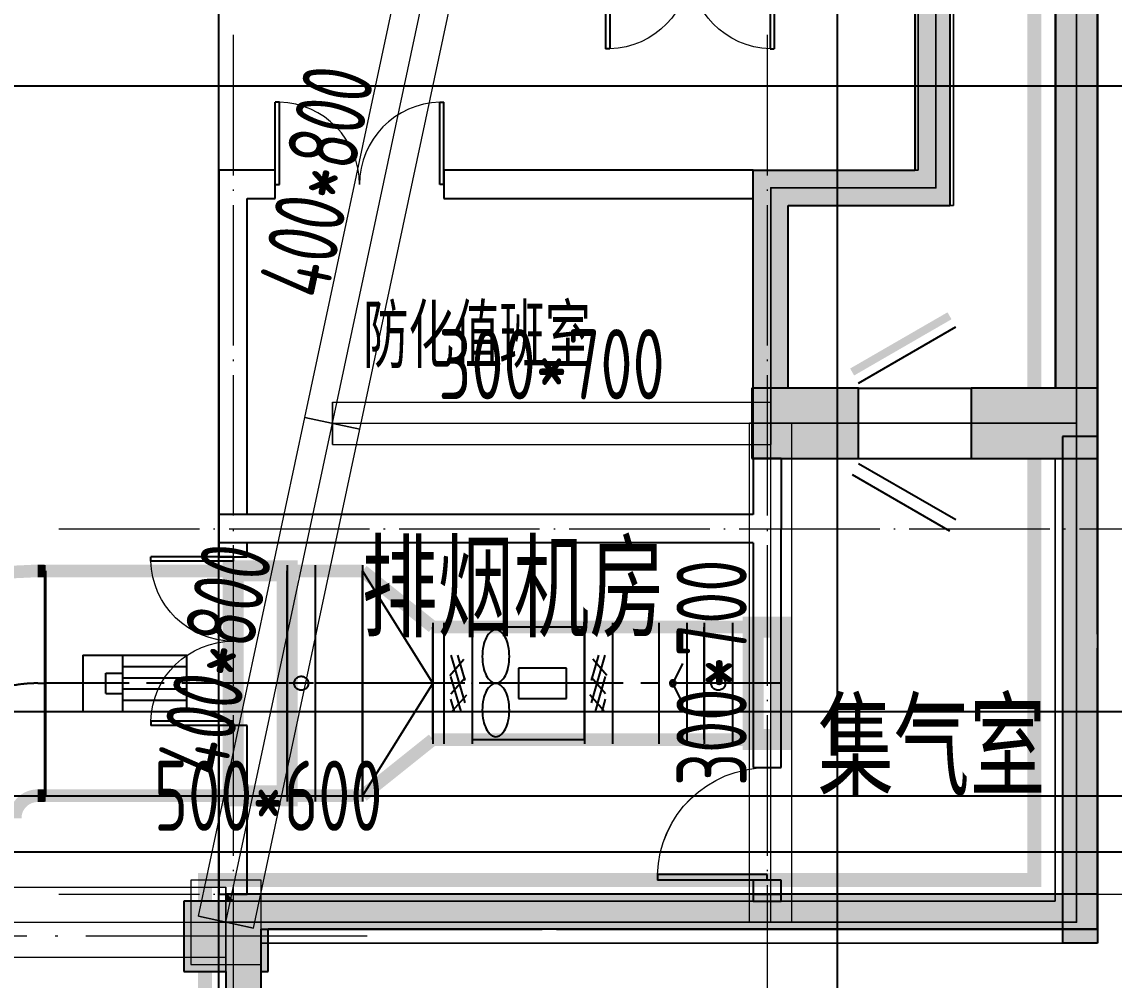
# Model space of a CAD drawing. Extents: x 369444 to 684549, y -549309 to 575337.
# Drawn here: x 597872 to 605643, y 442245 to 449063 of the extents above; entities that cross this region are included whole.
import ezdxf

# ---------------------------------------------------------------- set-up
doc = ezdxf.new("R2010")
doc.units = 0
doc.header["$LTSCALE"] = 1000
doc.header["$MEASUREMENT"] = 0
for name, pattern in [('CENTER2', [1.125, 0.75, -0.125, 0.125, -0.125]), ('DASH', [0.35, 0.25, -0.1]), ('DOTE', [2.42, 2, -0.2, 0.02, -0.2])]:
    doc.linetypes.add(name, pattern=pattern)
for name, color, linetype, lineweight, true_color in [('-1-0-1', 7, 'Continuous', 0, 0xc0c0c0), ('-1-1-2', 7, 'Continuous', 0, 0xc0c0c0), ('-2-0-1', 1, 'Continuous', 0, 0xff0000), ('-2-1-2', 9, 'Continuous', 0, 0x808080), ('1-6-1', 7, 'Continuous', 0, 0x55ff55), ('1-6-2', 7, 'Continuous', 0, 0x55ff55), ('11-6-1', 2, 'Continuous', 0, 0xffff00), ('11-6-2', 2, 'Continuous', 0, 0xffff00), ('11-6-5', 2, 'Continuous', 0, 0xffff00), ('12-6-1', 4, 'Continuous', 0, 0x00ffff), ('12-6-2', 4, 'Continuous', 0, 0x00ffff), ('12-6-5', 4, 'Continuous', 0, 0x00ffff)]:
    doc.layers.add(name, color=color, linetype=linetype, lineweight=lineweight, true_color=true_color)
for name, color, linetype in [('A-WALL-HATCH', 8, 'Continuous'), ('COLUMN', 9, 'Continuous'), ('DOTE', 1, 'Continuous'), ('DUCT-排烟中心线', 5, 'CENTER2'), ('DUCT-排烟法兰', 4, 'Continuous'), ('DUCT-排烟管', 2, 'Continuous'), ('DUCT-排烟管端线', 4, 'Continuous'), ('DUCT-排烟阀门', 7, 'Continuous'), ('HS-A-轮廓线-地下室', 3, 'DASH'), ('PUB_HATCH', 8, 'Continuous'), ('WALL', 9, 'Continuous'), ('WINDOW', 4, 'Continuous'), ('二期轮廓线', 8, 'DASH'), ('防火分区线', 7, 'Continuous'), ('颜洞口', 1, 'Continuous'), ('风管标注', 3, 'Continuous')]:
    doc.layers.add(name, color=color, linetype=linetype)
for name, color, linetype, lineweight in [("DOTE'", 212, 'DOTE', 9), ('DOTE2', 122, 'DOTE', 9), ('TEXT', 7, 'Continuous', 13)]:
    doc.layers.add(name, color=color, linetype=linetype, lineweight=lineweight)
doc.styles.add('_HZTXT', font='txt.shx', dxfattribs={"width": 0.8, "bigfont": 'HZTXT.shx'})
doc.styles.add('_TCH_DIM', font='SIMPLEX', dxfattribs={"bigfont": 'GBCBIG'})
doc.styles.add('yjkcad', font='yjkeng.shx', dxfattribs={"width": 0.7, "height": 250, "bigfont": 'yjkchn.shx'})

# ---------------------------------------------------------------- blocks, each defined once
blk = doc.blocks.new('$DorLib2D$00000002')
for p, q in [((-0.5, 0), (-0.5, 0.4875)), ((-0.475, 0.4875), (-0.5, 0.4875)), ((-0.475, 0), (-0.475, 0.4875)), ((0.475, 0), (0.475, 0.4875)), ((0.475, 0.4875), (0.5, 0.4875)), ((0.5, 0), (0.5, 0.4875)), ((-0.5, 0), (-0.475, 0)), ((0.5, 0), (0.475, 0))]:
    blk.add_line(p, q)
at = {"lineweight": 13}
for centre, start, end in [((-0.4875, 0), 0, 88.53072), ((0.4875, 0), 91.46928, 180)]:
    blk.add_arc(centre, 0.4875, start, end, dxfattribs=at)
blk = doc.blocks.new('$DorLib2D$00000001')
for p, q in [((0.45, 0.975), (0.5, 0.975)), ((0.45, 0), (0.45, 0.975)), ((0.5, 0), (0.5, 0.975)), ((0.5, 0), (0.45, 0))]:
    blk.add_line(p, q)
at = {"lineweight": 13}
blk.add_arc((0.475, 0), 0.975, 91.46928, 180, dxfattribs=at)
blk = doc.blocks.new('$DorLib2D$00000196')
at = {"color": 0}
for p, q in [((-0.5, 0.3571), (0.366, 0.8571)), ((-0.5, -0.3571), (0.366, -0.8571)), ((-0.5571, -0.4561), (0.3089, -0.9561))]:
    blk.add_line(p, q, dxfattribs=at)
at = {"color": 0, "const_width": 0.0714}
blk.add_lwpolyline([(-0.5571, 0.4561), (0.3089, 0.9561)], dxfattribs=at)
blk = doc.blocks.new('N-风管')
at = {"color": 0}
for p, q in [((38489437831.165024, 3905539230.259964, 3000.000008), (38489437031.165024, 3905539230.259964, 3000.000008)), ((38489437031.165024, 3905539230.259964, 3000.000008), (38489437031.165024, 3905538430.259964, 3000.000008)), ((38489437831.165024, 3905538430.259964, 3000.000008), (38489437831.165024, 3905539230.259964, 3000.000008)), ((38489434261.758911, 3905539030.261383, 2600.00001), (38489434261.758911, 3905538630.261383, 2600.00001)), ((38489434546.747513, 3905538630.261383, 2600.00001), (38489434546.747513, 3905539030.261383, 2600.00001)), ((38489435002.758911, 3905538630.261383, 2600.00001), (38489435002.758911, 3905539030.261383, 2600.00001)), ((38489437702.749023, 3905538938.003717, 3000.000008), (38489437360.800842, 3905538938.003717, 3000.000008)), ((38489437360.800842, 3905538938.003717, 3000.000008), (38489437360.800842, 3905538722.516211, 3000.000008)), ((38489437702.749023, 3905538722.516211, 3000.000008), (38489437702.749023, 3905538938.003717, 3000.000008)), ((38489434425.964508, 3905538758.261383, 2600.00001), (38489434425.964508, 3905538902.261383, 2600.00001)), ((38489437360.800842, 3905538830.259964, 3000.000008), (38489437200.369331, 3905538830.259964, 3000.000008)), ((38489434425.964508, 3905538758.261383, 2600.00001), (38489434546.747513, 3905538758.261383, 2600.00001)), ((38489437360.800842, 3905538722.516211, 3000.000008), (38489437702.749023, 3905538722.516211, 3000.000008)), ((38489434261.758911, 3905538630.261383, 2600.00001), (38489435002.758911, 3905538630.261383, 2600.00001)), ((38489437031.165024, 3905538430.259964, 3000.000008), (38489437831.165024, 3905538430.259964, 3000.000008))]:
    blk.add_line(p, q, dxfattribs=at)
at = {"color": 0, "linetype": 'Continuous'}
for p, q in [((38489434261.758911, 3905539030.261383, 2600.00001), (38489435002.758911, 3905539030.261383, 2600.00001)), ((38489434546.747513, 3905538950.261383, 2600.00001), (38489435002.758911, 3905538950.261383, 2600.00001)), ((38489434425.964508, 3905538902.261383, 2600.00001), (38489434546.747513, 3905538902.261383, 2600.00001)), ((38489434546.747513, 3905538870.261383, 2600.00001), (38489435002.758911, 3905538870.261383, 2600.00001)), ((38489434546.747513, 3905538790.261383, 2600.00001), (38489435002.758911, 3905538790.261383, 2600.00001)), ((38489434546.747513, 3905538710.261383, 2600.00001), (38489435002.758911, 3905538710.261383, 2600.00001))]:
    blk.add_line(p, q, dxfattribs=at)
at = {"color": 0}
for centre, major_axis, ratio, start_param, end_param in [((38489437339.527962, 3905539049.61275, 3000.000008), (102.075352, 208.932125), 0.9999996441, 1.5550623167, 1.8177739352), ((38489437253.676903, 3905539093.242225, 3000.000008), (-99.42468, 93.13451), 0.9999997173, -0.1341956553, 0.2825579085), ((38489437200.369331, 3905539158.645411, 3000.000008), (46.356931, 23.2413), 0.9999998146, 1.1060650209, 1.7899219764), ((38489437200.369331, 3905539158.645411, 3000.000008), (-51.79219, 2.586944), 0.9999998149, 4.0784389475, 4.7622960331), ((38489437147.06176, 3905539093.242225, 3000.000008), (-85.07607, 106.402034), 0.9999992829, 4.5080950653, 4.9248482077), ((38489437061.210709, 3905539049.61275, 3000.000008), (216.42075, 85.05311), 0.9999994092, -0.1669824131, 0.0957294416), ((38489437476.031303, 3905539020.878363, 3000.000008), (28.502852, 370.935601), 0.9999990127, 1.4400121211, 1.647485985), ((38489436924.707359, 3905539020.878363, 3000.000008), (-189.043959, 320.418103), 0.999999939, 4.1793611981, 4.3868352568), ((38489437476.031303, 3905539020.878363, 3000.000008), (-28.743949, 370.916996), 0.9999990127, 1.4934566827, 1.7009305454), ((38489436924.707359, 3905539020.878363, 3000.000008), (191.07369, 319.21188), 0.999999938, -1.2388960458, -1.0314219883), ((38489437339.527962, 3905538992.143976, 3000.000008), (-105.64816, 207.148431), 0.9999996818, 1.30664548, 1.5693571089), ((38489437061.210709, 3905538992.143976, 3000.000008), (-216.739852, 84.236625), 0.99999937, 3.0420933179, 3.304805183), ((38489437253.676903, 3905538948.514501, 3000.000008), (99.42468, 93.13451), 0.9999997173, 2.8590347449, 3.2757883087), ((38489437200.369331, 3905538883.111315, 3000.000008), (-46.356931, 23.2413), 0.9999998146, 1.351670677, 2.0355276325), ((38489437200.369331, 3905538883.111315, 3000.000008), (51.79219, 2.586944), 0.9999998149, 4.6624819276, 5.3463390132), ((38489437147.06176, 3905538948.514501, 3000.000008), (85.07607, 106.402034), 0.9999992829, 4.4999297531, 4.9166828954), ((38489437339.527962, 3905538668.375952, 3000.000008), (105.648159, 207.148431), 0.9999996818, 1.5722355439, 1.8349471727), ((38489437253.676903, 3905538712.005427, 3000.000008), (-99.42468, 93.13451), 0.9999997173, -0.1341956553, 0.2825579085), ((38489437200.369331, 3905538777.408613, 3000.000008), (46.356931, 23.2413), 0.9999998146, 1.1060650209, 1.7899219764), ((38489437200.369331, 3905538777.408613, 3000.000008), (-51.79219, 2.586944), 0.9999998149, 4.0784389475, 4.7622960331), ((38489437147.06176, 3905538712.005427, 3000.000008), (-85.07607, 106.402034), 0.9999992829, 4.5080950653, 4.9248482077), ((38489437061.210709, 3905538668.375952, 3000.000008), (216.739852, 84.236625), 0.99999937, -0.1632125292, 0.0994993359), ((38489437476.031303, 3905538639.641565, 3000.000008), (28.74395, 370.916996), 0.9999990127, 1.4406621083, 1.648135971), ((38489436924.707359, 3905538639.641565, 3000.000008), (-191.073687, 319.211881), 0.999999938, 4.1730146497, 4.3804887072), ((38489437476.031303, 3905538639.641565, 3000.000008), (-28.502852, 370.935601), 0.9999990127, 1.4941066686, 1.7015805325), ((38489436924.707359, 3905538639.641565, 3000.000008), (189.043959, 320.418102), 0.999999939, -1.2452426017, -1.0377685429), ((38489437339.527962, 3905538610.907178, 3000.000008), (-102.075352, 208.932125), 0.9999996441, 1.3238187191, 1.5865303375), ((38489437061.210709, 3905538610.907178, 3000.000008), (-216.42075, 85.05311), 0.9999994092, 3.0458632121, 3.3085750668), ((38489437253.676903, 3905538567.277703, 3000.000008), (99.42468, 93.13451), 0.9999997173, 2.8590347449, 3.2757883087), ((38489437200.369331, 3905538501.874517, 3000.000008), (-46.356931, 23.2413), 0.9999998146, 1.351670677, 2.0355276325), ((38489437200.369331, 3905538501.874517, 3000.000008), (51.79219, 2.586944), 0.9999998149, 4.6624819276, 5.3463390132), ((38489437147.06176, 3905538567.277703, 3000.000008), (85.07607, 106.402034), 0.9999992829, 4.4999297531, 4.9166828954)]:
    blk.add_ellipse(centre, major_axis=major_axis, ratio=ratio, start_param=start_param, end_param=end_param, dxfattribs=at)
for p in [(38489437031.165024, 3905538830.259964, 3000.000008), (38489437831.165024, 3905538830.259964, 3000.000008)]:
    blk.add_point(p, dxfattribs=at)
at = {"layer": 'DUCT-排烟中心线', "color": 0}
for p, q in [((38489433940.661346, 3905538830.358308), (38489433990.661346, 3905538830.356533)), ((38489435715.551842, 3905538830.259964), (38489433995.861343, 3905538830.356525)), ((38489436252.235367, 3905538830.259964), (38489435915.951843, 3905538830.259964)), ((38489436752.435364, 3905538830.259964), (38489436252.435364, 3905538830.259964)), ((38489439230.713753, 3905538830.259964), (38489436752.635361, 3905538830.259964)), ((38489437830.965019, 3905538830.259964), (38489437031.365021, 3905538830.259964)), ((38489438682.572411, 3905538830.259964), (38489438559.570251, 3905538830.259964))]:
    blk.add_line(p, q, dxfattribs=at)
blk.add_arc((38489433940.627258, 3905537870.358316), 959.999992, 89.9979655241, 180.0000004838, dxfattribs=at)
at = {"layer": 'DUCT-排烟法兰', "color": 0}
for p, q in [((38489433990.7313, 3905537990.35653), (38489433990.791389, 3905539670.356529)), ((38489435715.651848, 3905539670.259964), (38489435715.651848, 3905537990.259964)), ((38489435915.851837, 3905539670.259964), (38489435915.851837, 3905537990.259964)), ((38489436252.335373, 3905539670.259964), (38489436252.335373, 3905537990.259964)), ((38489436752.535362, 3905539260.259964), (38489436752.535362, 3905538400.259964)), ((38489436831.065018, 3905539260.259964), (38489436831.065018, 3905538400.259964)), ((38489436831.065018, 3905539260.259964), (38489436831.065018, 3905538400.259964)), ((38489437031.265022, 3905539260.259964), (38489437031.265022, 3905538400.259964)), ((38489437031.265022, 3905539260.259964), (38489437031.265022, 3905538400.259964)), ((38489437831.065018, 3905539260.259964), (38489437831.065018, 3905538400.259964)), ((38489437831.265022, 3905539260.259964), (38489437831.265022, 3905538400.259964)), ((38489438031.265022, 3905539260.259964), (38489438031.265022, 3905538400.259964)), ((38489438359.270264, 3905539260.259964), (38489438359.270264, 3905538400.259964)), ((38489438559.470253, 3905539260.259964), (38489438559.470253, 3905538400.259964)), ((38489438559.470253, 3905539260.259964), (38489438559.470253, 3905538400.259964)), ((38489438682.672409, 3905539260.259964), (38489438682.672409, 3905538400.259964)), ((38489438682.672409, 3905539260.259964), (38489438682.672409, 3905538400.259964)), ((38489438882.872414, 3905539260.259964), (38489438882.872414, 3905538400.259964)), ((38489438882.872414, 3905539260.259964), (38489438882.872414, 3905538400.259964))]:
    blk.add_line(p, q, dxfattribs=at)
at = {"layer": 'DUCT-排烟管', "color": 0}
for q in [(38489436252.435364, 3905539630.259964), (38489436252.435364, 3905538030.259964)]:
    blk.add_line((38489436752.435364, 3905538830.259964), q, dxfattribs=at)
at = {"layer": 'DUCT-排烟管', "color": 0, "extrusion": (0, 0, -1), "const_width": 90}
for points in [[(-38489432180.627274, 3905537870.358308, 0.4142239593), (-38489433940.689743, 3905539630.358305)], [(-38489433780.627274, 3905537870.358308, 0.4142239908), (-38489433940.63295, 3905538030.358306)]]:
    blk.add_lwpolyline(points, format="xyb", dxfattribs=at)
at = {"layer": 'DUCT-排烟管', "color": 0, "const_width": 90}
for points in [[(38489433940.689743, 3905539630.358307), (38489433990.689743, 3905539630.356532)], [(38489435715.596764, 3905539630.259963), (38489433995.906273, 3905539630.356524)], [(38489435715.751846, 3905539630.259964), (38489435915.751846, 3905539630.259964)], [(38489436252.235367, 3905539630.259964), (38489435915.951843, 3905539630.259964)], [(38489436752.435364, 3905539230.259964), (38489436252.435364, 3905539630.259964)], [(38489439230.713753, 3905539230.259964), (38489436752.635361, 3905539230.259964)], [(38489436831.165024, 3905539230.259964), (38489437031.165024, 3905539230.259964)], [(38489437830.965019, 3905539230.259964), (38489437031.365021, 3905539230.259964)], [(38489437831.165024, 3905539230.259964), (38489438031.165024, 3905539230.259964)], [(38489438359.370247, 3905539230.259964), (38489438559.370247, 3905539230.259964)], [(38489438682.572411, 3905539230.259964), (38489438559.570251, 3905539230.259964)], [(38489438682.772408, 3905539230.259964), (38489438882.772408, 3905539230.259964)], [(38489436752.435364, 3905538430.259964), (38489436252.435364, 3905538030.259964)], [(38489436752.635361, 3905538430.259964), (38489439230.713753, 3905538430.259964)], [(38489437031.165024, 3905538430.259964), (38489436831.165024, 3905538430.259964)], [(38489437031.365021, 3905538430.259964), (38489437830.965019, 3905538430.259964)], [(38489438031.165024, 3905538430.259964), (38489437831.165024, 3905538430.259964)], [(38489438559.370247, 3905538430.259964), (38489438359.370247, 3905538430.259964)], [(38489438559.570251, 3905538430.259964), (38489438682.572411, 3905538430.259964)], [(38489438882.772408, 3905538430.259964), (38489438682.772408, 3905538430.259964)], [(38489433990.63295, 3905538030.356533), (38489433940.63295, 3905538030.358308)], [(38489433995.816422, 3905538030.356527), (38489435715.50692, 3905538030.259965)], [(38489435915.751846, 3905538030.259964), (38489435715.751846, 3905538030.259964)], [(38489435915.951843, 3905538030.259964), (38489436252.235367, 3905538030.259964)]]:
    blk.add_lwpolyline(points, dxfattribs=at)
at = {"layer": 'DUCT-排烟管端线', "color": 0}
for p, q in [((38489433990.689743, 3905539630.356532), (38489433990.63295, 3905538030.356533)), ((38489433995.906273, 3905539630.356524), (38489433995.816422, 3905538030.356527)), ((38489435715.50692, 3905538030.259965), (38489435715.596764, 3905539630.259963)), ((38489435715.751846, 3905539630.259964), (38489435715.751846, 3905538030.259964)), ((38489435915.751846, 3905539630.259964), (38489435915.751846, 3905538030.259964)), ((38489435915.951843, 3905539630.259964), (38489435915.951843, 3905538030.259964)), ((38489436252.235367, 3905538030.259964), (38489436252.235367, 3905539630.259964)), ((38489436252.435364, 3905539630.259964), (38489436252.435364, 3905538030.259964)), ((38489436752.435364, 3905538430.259964), (38489436752.435364, 3905539230.259964)), ((38489436752.635361, 3905539230.259964), (38489436752.635361, 3905538430.259964)), ((38489436831.165024, 3905539230.259964), (38489436831.165024, 3905538430.259964)), ((38489437031.165024, 3905539230.259964), (38489437031.165024, 3905538430.259964)), ((38489437031.365021, 3905539230.259964), (38489437031.365021, 3905538430.259964)), ((38489437830.965019, 3905538430.259964), (38489437830.965019, 3905539230.259964)), ((38489437831.165024, 3905539230.259964), (38489437831.165024, 3905538430.259964)), ((38489438031.165024, 3905539230.259964), (38489438031.165024, 3905538430.259964)), ((38489438359.370247, 3905539230.259964), (38489438359.370247, 3905538430.259964)), ((38489438559.370247, 3905539230.259964), (38489438559.370247, 3905538430.259964)), ((38489438559.570251, 3905539230.259964), (38489438559.570251, 3905538430.259964)), ((38489438682.572411, 3905538430.259964), (38489438682.572411, 3905539230.259964)), ((38489438682.772408, 3905539230.259964), (38489438682.772408, 3905538430.259964)), ((38489438882.772408, 3905539230.259964), (38489438882.772408, 3905538430.259964)), ((38489439230.713753, 3905538430.259964), (38489439230.713753, 3905539230.259964))]:
    blk.add_line(p, q, dxfattribs=at)
at = {"layer": 'DUCT-排烟阀门', "color": 0}
for p, q in [((38489436873.040009, 3905538885.45595), (38489436973.040009, 3905539000.926004)), ((38489436981.165024, 3905538691.089291), (38489436883.254883, 3905539030.259964)), ((38489436981.165024, 3905538851.089291), (38489436929.442902, 3905539030.259964)), ((38489437881.165024, 3905538691.089291), (38489437979.075157, 3905539030.259964)), ((38489437881.165024, 3905538851.089291), (38489437932.887131, 3905539030.259964)), ((38489437989.290024, 3905538885.45595), (38489437889.290024, 3905539000.926004)), ((38489438529.370247, 3905538970.259964), (38489438459.370247, 3905538830.259964)), ((38489435766.146111, 3905538836.526626), (38489435767.322693, 3905538842.694458)), ((38489435767.322693, 3905538842.694458), (38489435769.263023, 3905538848.666192)), ((38489435769.263023, 3905538848.666192), (38489435771.936508, 3905538854.347648)), ((38489435771.936508, 3905538854.347648), (38489435775.300987, 3905538859.649227)), ((38489435775.300987, 3905538859.649227), (38489435779.303413, 3905538864.487319)), ((38489435779.303413, 3905538864.487319), (38489435783.880653, 3905538868.785626)), ((38489435783.880653, 3905538868.785626), (38489435788.960503, 3905538872.47636)), ((38489435788.960503, 3905538872.47636), (38489435794.462883, 3905538875.501317)), ((38489435794.462883, 3905538875.501317), (38489435800.300987, 3905538877.81279)), ((38489435800.300987, 3905538877.81279), (38489435806.382782, 3905538879.374327)), ((38489435806.382782, 3905538879.374327), (38489435812.61232, 3905538880.1613)), ((38489435812.61232, 3905538880.1613), (38489435818.891373, 3905538880.1613)), ((38489435818.891373, 3905538880.1613), (38489435825.120911, 3905538879.374327)), ((38489435825.120911, 3905538879.374327), (38489435831.202698, 3905538877.81279)), ((38489435831.202698, 3905538877.81279), (38489435837.04081, 3905538875.501317)), ((38489435837.04081, 3905538875.501317), (38489435842.543182, 3905538872.47636)), ((38489435842.543182, 3905538872.47636), (38489435847.623047, 3905538868.785626)), ((38489435847.623047, 3905538868.785626), (38489435852.200279, 3905538864.487319)), ((38489435852.200279, 3905538864.487319), (38489435856.202698, 3905538859.649227)), ((38489435856.202698, 3905538859.649227), (38489435859.567177, 3905538854.347648)), ((38489435859.567177, 3905538854.347648), (38489435862.240669, 3905538848.666192)), ((38489435862.240669, 3905538848.666192), (38489435864.181007, 3905538842.694458)), ((38489435864.181007, 3905538842.694458), (38489435865.357582, 3905538836.526626)), ((38489436952.536911, 3905538630.259964), (38489436881.165024, 3905538877.499452)), ((38489436881.165024, 3905538755.958579), (38489436981.165024, 3905538871.428633)), ((38489437981.165024, 3905538755.958579), (38489437881.165024, 3905538871.428633)), ((38489437909.793121, 3905538630.259964), (38489437981.165024, 3905538877.499452)), ((38489438440.53096, 3905538841.924764), (38489438438.708328, 3905538838.264436)), ((38489438442.995132, 3905538845.18786), (38489438440.53096, 3905538841.924764)), ((38489438446.016937, 3905538847.942605), (38489438442.995132, 3905538845.18786)), ((38489438449.493477, 3905538850.095189), (38489438446.016937, 3905538847.942605)), ((38489438453.306374, 3905538851.572308), (38489438449.493477, 3905538850.095189)), ((38489438451.86718, 3905538843.25568), (38489438449.543312, 3905538841.600863)), ((38489438454.462227, 3905538844.440797), (38489438451.86718, 3905538843.25568)), ((38489438457.325752, 3905538852.323661), (38489438453.306374, 3905538851.572308)), ((38489438457.234657, 3905538845.113383), (38489438454.462227, 3905538844.440797)), ((38489438460.084282, 3905538845.249127), (38489438457.234657, 3905538845.113383)), ((38489438461.414757, 3905538852.323661), (38489438457.325752, 3905538852.323661)), ((38489438462.908096, 3905538844.843123), (38489438460.084282, 3905538845.249127)), ((38489438465.434143, 3905538851.572308), (38489438461.414757, 3905538852.323661)), ((38489438465.604042, 3905538843.910047), (38489438462.908096, 3905538844.843123)), ((38489438469.247017, 3905538850.095189), (38489438465.434143, 3905538851.572308)), ((38489438468.074677, 3905538842.483621), (38489438465.604042, 3905538843.910047)), ((38489438470.230721, 3905538840.6154), (38489438468.074677, 3905538842.483621)), ((38489438472.723557, 3905538847.942605), (38489438469.247017, 3905538850.095189)), ((38489438475.745377, 3905538845.18786), (38489438472.723557, 3905538847.942605)), ((38489438478.209549, 3905538841.924764), (38489438475.745377, 3905538845.18786)), ((38489438480.032181, 3905538838.264436), (38489438478.209549, 3905538841.924764)), ((38489438733.166672, 3905538836.526626), (38489438734.343246, 3905538842.694458)), ((38489438734.343246, 3905538842.694458), (38489438736.283577, 3905538848.666192)), ((38489438736.283577, 3905538848.666192), (38489438738.957069, 3905538854.347648)), ((38489438738.957069, 3905538854.347648), (38489438742.321564, 3905538859.649227)), ((38489438742.321564, 3905538859.649227), (38489438746.323967, 3905538864.487319)), ((38489438746.323967, 3905538864.487319), (38489438750.901207, 3905538868.785626)), ((38489438750.901207, 3905538868.785626), (38489438755.981056, 3905538872.47636)), ((38489438755.981056, 3905538872.47636), (38489438761.483437, 3905538875.501317)), ((38489438761.483437, 3905538875.501317), (38489438767.321564, 3905538877.81279)), ((38489438767.321564, 3905538877.81279), (38489438773.403343, 3905538879.374327)), ((38489438773.403343, 3905538879.374327), (38489438779.632881, 3905538880.1613)), ((38489438779.632881, 3905538880.1613), (38489438785.911926, 3905538880.1613)), ((38489438785.911926, 3905538880.1613), (38489438792.141472, 3905538879.374327)), ((38489438792.141472, 3905538879.374327), (38489438798.223259, 3905538877.81279)), ((38489438798.223259, 3905538877.81279), (38489438804.061371, 3905538875.501317)), ((38489438804.061371, 3905538875.501317), (38489438809.563744, 3905538872.47636)), ((38489438809.563744, 3905538872.47636), (38489438814.643608, 3905538868.785626)), ((38489438814.643608, 3905538868.785626), (38489438819.22084, 3905538864.487319)), ((38489438819.22084, 3905538864.487319), (38489438823.223259, 3905538859.649227)), ((38489438823.223259, 3905538859.649227), (38489438826.587738, 3905538854.347648)), ((38489438826.587738, 3905538854.347648), (38489438829.26123, 3905538848.666192)), ((38489438829.26123, 3905538848.666192), (38489438831.201569, 3905538842.694458)), ((38489438831.201569, 3905538842.694458), (38489438832.378143, 3905538836.526626)), ((38489435903.251846, 3905538830.259964), (38489435728.251846, 3905538830.259964)), ((38489435765.751846, 3905538830.259964), (38489435766.146111, 3905538836.526626)), ((38489435766.146111, 3905538823.993302), (38489435765.751846, 3905538830.259964)), ((38489435767.322693, 3905538817.825469), (38489435766.146111, 3905538823.993302)), ((38489435769.263023, 3905538811.853736), (38489435767.322693, 3905538817.825469)), ((38489435771.936523, 3905538806.17228), (38489435769.263023, 3905538811.853736)), ((38489435775.300987, 3905538800.870701), (38489435771.936523, 3905538806.17228)), ((38489435779.303413, 3905538796.032609), (38489435775.300987, 3905538800.870701)), ((38489435783.880653, 3905538791.734302), (38489435779.303413, 3905538796.032609)), ((38489435788.96051, 3905538788.043568), (38489435783.880653, 3905538791.734302)), ((38489435794.462883, 3905538785.018611), (38489435788.96051, 3905538788.043568)), ((38489435800.300987, 3905538782.707138), (38489435794.462883, 3905538785.018611)), ((38489435806.382782, 3905538781.145601), (38489435800.300987, 3905538782.707138)), ((38489435812.61232, 3905538780.358628), (38489435806.382782, 3905538781.145601)), ((38489435818.891373, 3905538780.358628), (38489435812.61232, 3905538780.358628)), ((38489435825.120911, 3905538781.145601), (38489435818.891373, 3905538780.358628)), ((38489435831.202698, 3905538782.707138), (38489435825.120911, 3905538781.145601)), ((38489435837.04081, 3905538785.018611), (38489435831.202698, 3905538782.707138)), ((38489435842.54319, 3905538788.043568), (38489435837.04081, 3905538785.018611)), ((38489435847.623047, 3905538791.734302), (38489435842.54319, 3905538788.043568)), ((38489435852.200279, 3905538796.032609), (38489435847.623047, 3905538791.734302)), ((38489435856.202698, 3905538800.870701), (38489435852.200279, 3905538796.032609)), ((38489435859.567177, 3905538806.17228), (38489435856.202698, 3905538800.870701)), ((38489435862.240669, 3905538811.853736), (38489435859.567177, 3905538806.17228)), ((38489435864.181007, 3905538817.825469), (38489435862.240669, 3905538811.853736)), ((38489435865.357582, 3905538823.993302), (38489435864.181007, 3905538817.825469)), ((38489435865.357582, 3905538836.526626), (38489435865.751846, 3905538830.259964)), ((38489435865.751846, 3905538830.259964), (38489435865.357582, 3905538823.993302)), ((38489438437.589317, 3905538834.331526), (38489438437.212044, 3905538830.259964)), ((38489438437.212044, 3905538830.259964), (38489438437.589317, 3905538826.188402)), ((38489438438.708328, 3905538838.264436), (38489438437.589317, 3905538834.331526)), ((38489438437.589317, 3905538826.188402), (38489438438.708328, 3905538822.255492)), ((38489438438.708328, 3905538822.255492), (38489438440.53096, 3905538818.595164)), ((38489438440.53096, 3905538818.595164), (38489438442.995132, 3905538815.332068)), ((38489438442.995132, 3905538815.332068), (38489438446.016937, 3905538812.577323)), ((38489438444.971947, 3905538834.487688), (38489438444.432037, 3905538831.68639)), ((38489438444.432037, 3905538831.68639), (38489438444.432037, 3905538828.833538)), ((38489438444.432037, 3905538828.833538), (38489438444.971947, 3905538826.03224)), ((38489438446.032249, 3905538837.136184), (38489438444.971947, 3905538834.487688)), ((38489438444.971947, 3905538826.03224), (38489438446.032249, 3905538823.383744)), ((38489438446.016937, 3905538812.577323), (38489438449.493477, 3905538810.424739)), ((38489438447.574623, 3905538839.536157), (38489438446.032249, 3905538837.136184)), ((38489438446.032249, 3905538823.383744), (38489438447.574623, 3905538820.983771)), ((38489438449.543312, 3905538841.600863), (38489438447.574623, 3905538839.536157)), ((38489438447.574623, 3905538820.983771), (38489438449.543312, 3905538818.919065)), ((38489438449.072701, 3905538833.283598), (38489438448.686569, 3905538831.280132)), ((38489438448.686569, 3905538831.280132), (38489438448.686569, 3905538829.239796)), ((38489438448.686569, 3905538829.239796), (38489438449.072701, 3905538827.23633)), ((38489438449.831017, 3905538835.177781), (38489438449.072701, 3905538833.283598)), ((38489438449.072701, 3905538827.23633), (38489438449.831017, 3905538825.342147)), ((38489438449.493477, 3905538810.424739), (38489438453.306374, 3905538808.94762)), ((38489438449.543312, 3905538818.919065), (38489438451.867172, 3905538817.264248)), ((38489438450.934113, 3905538836.894222), (38489438449.831017, 3905538835.177781)), ((38489438449.831017, 3905538825.342147), (38489438450.934097, 3905538823.625706)), ((38489438450.934097, 3905538823.625706), (38489438452.342102, 3905538822.149045)), ((38489438452.342102, 3905538838.370883), (38489438450.934113, 3905538836.894222)), ((38489438451.867172, 3905538817.264248), (38489438454.462219, 3905538816.079131)), ((38489438454.004112, 3905538839.554395), (38489438452.342102, 3905538838.370883)), ((38489438452.342102, 3905538822.149045), (38489438454.004112, 3905538820.965533)), ((38489438453.306374, 3905538808.94762), (38489438457.325752, 3905538808.196267)), ((38489438455.860069, 3905538840.401981), (38489438454.004112, 3905538839.554395)), ((38489438454.004112, 3905538820.965533), (38489438455.860069, 3905538820.117947)), ((38489438454.462219, 3905538816.079131), (38489438457.23465, 3905538815.406545)), ((38489438457.842903, 3905538840.883009), (38489438455.860069, 3905538840.401981)), ((38489438455.860069, 3905538820.117947), (38489438457.842888, 3905538819.636919)), ((38489438457.23465, 3905538815.406545), (38489438460.084267, 3905538815.270801)), ((38489438457.325752, 3905538808.196267), (38489438461.414757, 3905538808.196267)), ((38489438457.842888, 3905538819.636919), (38489438459.880913, 3905538819.539836)), ((38489438459.88092, 3905538840.980092), (38489438457.842903, 3905538840.883009)), ((38489438529.370247, 3905538690.259964), (38489438459.370247, 3905538830.259964)), ((38489438459.880913, 3905538819.539836), (38489438461.900482, 3905538819.830206)), ((38489438461.90049, 3905538840.689722), (38489438459.88092, 3905538840.980092)), ((38489438460.084267, 3905538815.270801), (38489438462.908089, 3905538815.676805)), ((38489438461.414757, 3905538808.196267), (38489438465.434143, 3905538808.94762)), ((38489438461.900482, 3905538819.830206), (38489438463.828613, 3905538820.497535)), ((38489438463.828613, 3905538840.022393), (38489438461.90049, 3905538840.689722)), ((38489438462.908089, 3905538815.676805), (38489438465.604027, 3905538816.609881)), ((38489438465.595589, 3905538839.002224), (38489438463.828613, 3905538840.022393)), ((38489438463.828613, 3905538820.497535), (38489438465.595589, 3905538821.517704)), ((38489438465.434143, 3905538808.94762), (38489438469.247017, 3905538810.424739)), ((38489438467.137573, 3905538837.666088), (38489438465.595589, 3905538839.002224)), ((38489438465.595589, 3905538821.517704), (38489438467.137573, 3905538822.85384)), ((38489438465.604027, 3905538816.609881), (38489438468.074677, 3905538818.036307)), ((38489438468.398827, 3905538836.062275), (38489438467.137573, 3905538837.666088)), ((38489438467.137573, 3905538822.85384), (38489438468.398827, 3905538824.457653)), ((38489438468.074677, 3905538818.036307), (38489438470.230721, 3905538819.904528)), ((38489438469.333763, 3905538834.248751), (38489438468.398827, 3905538836.062275)), ((38489438468.398827, 3905538824.457653), (38489438469.333763, 3905538826.271177)), ((38489438469.247017, 3905538810.424739), (38489438472.723557, 3905538812.577323)), ((38489438469.908592, 3905538832.291062), (38489438469.333763, 3905538834.248751)), ((38489438469.333763, 3905538826.271177), (38489438469.908592, 3905538828.228866)), ((38489438470.102539, 3905538830.259964), (38489438469.908592, 3905538832.291062)), ((38489438469.908592, 3905538828.228866), (38489438470.102539, 3905538830.259964)), ((38489438471.99424, 3905538838.372907), (38489438470.230721, 3905538840.6154)), ((38489438470.230721, 3905538819.904528), (38489438471.994232, 3905538822.147021)), ((38489438471.994232, 3905538822.147021), (38489438473.301491, 3905538824.682738)), ((38489438473.301491, 3905538835.83719), (38489438471.99424, 3905538838.372907)), ((38489438472.723557, 3905538812.577323), (38489438475.745377, 3905538815.332068)), ((38489438474.105232, 3905538833.099898), (38489438473.301491, 3905538835.83719)), ((38489438473.301491, 3905538824.682738), (38489438474.105232, 3905538827.42003)), ((38489438474.376411, 3905538830.259964), (38489438474.105232, 3905538833.099898)), ((38489438474.105232, 3905538827.42003), (38489438474.376411, 3905538830.259964)), ((38489438475.745377, 3905538815.332068), (38489438478.209549, 3905538818.595164)), ((38489438478.209549, 3905538818.595164), (38489438480.032181, 3905538822.255492)), ((38489438481.151176, 3905538834.331526), (38489438480.032181, 3905538838.264436)), ((38489438480.032181, 3905538822.255492), (38489438481.151176, 3905538826.188402)), ((38489438481.528473, 3905538830.259964), (38489438481.151176, 3905538834.331526)), ((38489438481.151176, 3905538826.188402), (38489438481.528473, 3905538830.259964)), ((38489438870.272408, 3905538830.259964), (38489438695.272408, 3905538830.259964)), ((38489438732.772408, 3905538830.259964), (38489438733.166672, 3905538836.526626)), ((38489438733.166672, 3905538823.993302), (38489438732.772408, 3905538830.259964)), ((38489438734.343246, 3905538817.825469), (38489438733.166672, 3905538823.993302)), ((38489438736.283577, 3905538811.853736), (38489438734.343246, 3905538817.825469)), ((38489438738.957077, 3905538806.17228), (38489438736.283577, 3905538811.853736)), ((38489438742.321564, 3905538800.870701), (38489438738.957077, 3905538806.17228)), ((38489438746.323967, 3905538796.032609), (38489438742.321564, 3905538800.870701)), ((38489438750.901207, 3905538791.734302), (38489438746.323967, 3905538796.032609)), ((38489438755.981071, 3905538788.043568), (38489438750.901207, 3905538791.734302)), ((38489438761.483437, 3905538785.018611), (38489438755.981071, 3905538788.043568)), ((38489438767.321564, 3905538782.707138), (38489438761.483437, 3905538785.018611)), ((38489438773.403343, 3905538781.145601), (38489438767.321564, 3905538782.707138)), ((38489438779.632881, 3905538780.358628), (38489438773.403343, 3905538781.145601)), ((38489438785.911926, 3905538780.358628), (38489438779.632881, 3905538780.358628)), ((38489438792.141472, 3905538781.145601), (38489438785.911926, 3905538780.358628)), ((38489438798.223259, 3905538782.707138), (38489438792.141472, 3905538781.145601)), ((38489438804.061371, 3905538785.018611), (38489438798.223259, 3905538782.707138)), ((38489438809.563751, 3905538788.043568), (38489438804.061371, 3905538785.018611)), ((38489438814.643608, 3905538791.734302), (38489438809.563751, 3905538788.043568)), ((38489438819.22084, 3905538796.032609), (38489438814.643608, 3905538791.734302)), ((38489438823.223259, 3905538800.870701), (38489438819.22084, 3905538796.032609)), ((38489438826.587753, 3905538806.17228), (38489438823.223259, 3905538800.870701)), ((38489438829.26123, 3905538811.853736), (38489438826.587753, 3905538806.17228)), ((38489438831.201569, 3905538817.825469), (38489438829.26123, 3905538811.853736)), ((38489438832.378143, 3905538823.993302), (38489438831.201569, 3905538817.825469)), ((38489438832.378143, 3905538836.526626), (38489438832.772408, 3905538830.259964)), ((38489438832.772408, 3905538830.259964), (38489438832.378143, 3905538823.993302)), ((38489436906.348877, 3905538630.259964), (38489436881.165024, 3905538717.499452)), ((38489436892.772163, 3905538633.421452), (38489436992.772163, 3905538748.891506)), ((38489437969.557869, 3905538633.421452), (38489437869.557869, 3905538748.891506)), ((38489437955.981148, 3905538630.259964), (38489437981.165024, 3905538717.499452))]:
    blk.add_line(p, q, dxfattribs=at)
at = {"layer": '颜洞口', "color": 0, "const_width": 150}
for points in [[(38489435330.713753, 3905538030.269203), (38489435330.713753, 3905539630.259964), (38489435715.571053, 3905539630.259964), (38489435715.571053, 3905538030.269203)], [(38489439230.713753, 3905539230.259964), (38489439230.713753, 3905538430.259964), (38489439030.713753, 3905538430.259964), (38489439030.713753, 3905539230.259964)]]:
    blk.add_lwpolyline(points, close=True, dxfattribs=at)

msp = doc.modelspace()

# ---------------------------------------------------------------- hatches: boundary and pattern name
at = {"layer": 'A-WALL-HATCH'}
for points in [[(603065.3, 445957), (603824.6, 445957), (603824.6, 446457), (603065.3, 446457)], [(604624.6, 445957), (605524.6, 445957), (605524.6, 446457), (604624.6, 446457)], [(599024.6, 442307), (599624.6, 442307), (599624.6, 442807), (599024.6, 442807)]]:
    msp.add_hatch(color=256, dxfattribs=at).paths.add_polyline_path(points)
at = {"layer": 'PUB_HATCH'}
for points in [[(605524.6, 460257), (605224.6, 459957), (605224.6, 446457), (605524.6, 445957)], [(604274.6, 454077), (604224.6, 453957), (604224.6, 448007), (604474.6, 447757), (604474.6, 454057)], [(603074.6, 445957), (603324.6, 446457), (603324.6, 447757), (603074.6, 448007)], [(603074.6, 448007), (603324.6, 447757), (604474.6, 447757), (604224.6, 448007)], [(603074.6, 445957), (603824.6, 445957), (603824.6, 446457), (603324.6, 446457)], [(605224.6, 446457), (604624.6, 446457), (604624.6, 445957), (605524.6, 445957)], [(605274.5, 446113), (605274.5, 442506.6), (605524.5, 442506.6), (605524.5, 446113)]]:
    msp.add_hatch(color=256, dxfattribs=at).paths.add_polyline_path(points)
at = {"layer": 'PUB_HATCH', "linetype": 'ByBlock'}
for points in [[(599374.4, 442807), (599624.6, 442807), (599624.6, 442606.9), (605524.5, 442606.9), (605524.5, 442856.9), (599324.5, 442856.9)], [(599324.5, 442807), (599374.4, 442807), (599324.5, 442856.9)], [(599574.5, 442307), (599324.5, 442307), (599324.5, 435006.9), (599574.5, 435006.9)]]:
    msp.add_hatch(color=256, dxfattribs=at).paths.add_polyline_path(points)

# ---------------------------------------------------------------- linework, layer by layer
at = {"layer": '-1-0-1', "color": 0}
for p in [(603199.3, 447882.2, -3600), (604374.3, 447882.2, -3600), (600081.4, 446207.2, -3600), (603199.3, 446207.2, -3600), (605374.3, 446207.2, -3600), (599324.3, 442657.1, -3600), (603199.3, 442657.1, -3600), (605374.3, 442657.1, -3600)]:
    msp.add_point(p, dxfattribs=at)
at = {"layer": '-1-1-2', "color": 0}
for p, q in [((603199.3, 447882.2, -3600), (603199.3, 447882.2)), ((604374.3, 447882.2, -3600), (604374.3, 447882.2)), ((600081.4, 446207.2, -3600), (600081.4, 446207.2)), ((603199.3, 446207.2, -3600), (603199.3, 446207.2)), ((605374.3, 446207.2, -3600), (605374.3, 446207.2)), ((599324.3, 442657.1, -3600), (599324.3, 442657.1)), ((603199.3, 442657.1, -3600), (603199.3, 442657.1)), ((605374.3, 442657.1, -3600), (605374.3, 442657.1))]:
    msp.add_line(p, q, dxfattribs=at)
at = {"layer": '-2-0-1', "color": 0}
for p, q in [((605374.3, 446207.2, -3600), (605374.3, 460107.2, -3600)), ((600081.4, 446207.2, -3600), (600774.3, 449456.9, -3600)), ((604374.3, 447882.2, -3600), (604374.3, 449456.9, -3600)), ((603199.3, 447882.2, -3600), (604374.3, 447882.2, -3600)), ((603199.3, 446207.2, -3600), (603199.3, 447882.2, -3600)), ((599324.3, 442657.1, -3600), (600081.4, 446207.2, -3600)), ((600081.4, 446207.2, -3600), (603199.3, 446207.2, -3600)), ((603199.3, 442657.1, -3600), (603199.3, 446207.2, -3600)), ((603199.3, 446207.2, -3600), (605374.3, 446207.2, -3600)), ((605374.3, 442657.1, -3600), (605374.3, 446207.2, -3600)), ((594524.3, 442657.1, -3600), (599324.3, 442657.1, -3600)), ((599324.3, 442657.1, -3600), (603199.3, 442657.1, -3600)), ((599324.3, 434757.1, -3600), (599324.3, 442657.1, -3600)), ((603199.3, 442657.1, -3600), (605374.3, 442657.1, -3600))]:
    msp.add_line(p, q, dxfattribs=at)
at = {"layer": '-2-1-2', "color": 0}
for p, q in [((605374.3, 446207.2), (605374.3, 460107.2)), ((600081.4, 446207.2), (600774.3, 449456.9)), ((604374.3, 447882.2), (604374.3, 449456.9)), ((603199.3, 447882.2), (604374.3, 447882.2)), ((603199.3, 446207.2), (603199.3, 447882.2)), ((599324.3, 442657.1), (600081.4, 446207.2)), ((600081.4, 446207.2), (603199.3, 446207.2)), ((603199.3, 442657.1), (603199.3, 446207.2)), ((603199.3, 446207.2), (605374.3, 446207.2)), ((605374.3, 442657.1), (605374.3, 446207.2)), ((594524.3, 442657.1), (599324.3, 442657.1)), ((599324.3, 442657.1), (603199.3, 442657.1)), ((599324.3, 434757.1), (599324.3, 442657.1)), ((603199.3, 442657.1), (605374.3, 442657.1))]:
    msp.add_line(p, q, dxfattribs=at)
at = {"layer": '1-6-1', "color": 0}
for p, q in [((605524.3, 460257.2), (605524.3, 446207.2)), ((605524.3, 446207.2, -3600), (605524.3, 460257.2, -3600)), ((605224.3, 459957.2, -3600), (605224.3, 446457.2, -3600)), ((605224.3, 446457.2), (605224.3, 459957.2)), ((604499.3, 449456.9), (604499.3, 447757.2)), ((604499.3, 447757.2, -3600), (604499.3, 449456.9, -3600)), ((604249.3, 449356.9, -3600), (604249.3, 448007.2, -3600)), ((604249.3, 448007.2), (604249.3, 449356.9)), ((603074.3, 448007.2, -3600), (603074.3, 448007.2)), ((604249.3, 448007.2, -3600), (603074.3, 448007.2, -3600)), ((603074.3, 448007.2), (604249.3, 448007.2)), ((603074.3, 448007.2, -3600), (603074.3, 445957.2, -3600)), ((603074.3, 448007.2), (603074.3, 448007.2, -3600)), ((603074.3, 445957.2), (603074.3, 448007.2)), ((604249.3, 448007.2, -3600), (604249.3, 448007.2)), ((604249.3, 448007.2), (604249.3, 448007.2, -3600)), ((603324.3, 447757.2), (603324.3, 447757.2, -3600)), ((604499.3, 447757.2), (603324.3, 447757.2)), ((603324.3, 447757.2, -3600), (604499.3, 447757.2, -3600)), ((603324.3, 447757.2), (603324.3, 446457.2)), ((603324.3, 447757.2, -3600), (603324.3, 447757.2)), ((603324.3, 446457.2, -3600), (603324.3, 447757.2, -3600)), ((604499.3, 447757.2), (604499.3, 447757.2, -3600)), ((604499.3, 447757.2, -3600), (604499.3, 447757.2)), ((603324.3, 446457.2, -3600), (603324.3, 446457.2)), ((605224.3, 446457.2, -3600), (603324.3, 446457.2, -3600)), ((603324.3, 446457.2), (605224.3, 446457.2)), ((603324.3, 446457.2), (603324.3, 446457.2, -3600)), ((605224.3, 446457.2), (605224.3, 446457.2, -3600)), ((605224.3, 446457.2, -3600), (605224.3, 446457.2)), ((605524.3, 446207.2), (605524.3, 442507.1)), ((605524.3, 446207.2, -3600), (605524.3, 446207.2)), ((605524.3, 442507.1, -3600), (605524.3, 446207.2, -3600)), ((605524.3, 446207.2), (605524.3, 446207.2, -3600)), ((603074.3, 445957.2), (603074.3, 445957.2, -3600)), ((605224.3, 445957.2), (603074.3, 445957.2)), ((603074.3, 445957.2, -3600), (605224.3, 445957.2, -3600)), ((603074.3, 445957.2, -3600), (603074.3, 445957.2)), ((605224.3, 445957.2, -3600), (605224.3, 445957.2)), ((605224.3, 445957.2, -3600), (605224.3, 442807.1, -3600)), ((605224.3, 445957.2), (605224.3, 445957.2, -3600)), ((605224.3, 442807.1), (605224.3, 445957.2)), ((599274.3, 442807.1, -3600), (599274.3, 442807.1)), ((603199.3, 442807.1, -3600), (599274.3, 442807.1, -3600)), ((599274.3, 442807.1), (603199.3, 442807.1)), ((599274.3, 442807.1, -3600), (599274.3, 434757.1, -3600)), ((599274.3, 442807.1), (599274.3, 442807.1, -3600)), ((599274.3, 434757.1), (599274.3, 442807.1)), ((603199.3, 442807.1, -3600), (603199.3, 442807.1)), ((605224.3, 442807.1, -3600), (603199.3, 442807.1, -3600)), ((603199.3, 442807.1), (605224.3, 442807.1)), ((603199.3, 442807.1), (603199.3, 442807.1, -3600)), ((605224.3, 442807.1), (605224.3, 442807.1, -3600)), ((605224.3, 442807.1, -3600), (605224.3, 442807.1)), ((599574.3, 442507.1), (599574.3, 442507.1, -3600)), ((603199.3, 442507.1), (599574.3, 442507.1)), ((599574.3, 442507.1, -3600), (603199.3, 442507.1, -3600)), ((599574.3, 442507.1), (599574.3, 434757.1)), ((599574.3, 442507.1, -3600), (599574.3, 442507.1)), ((599574.3, 434757.1, -3600), (599574.3, 442507.1, -3600)), ((603199.3, 442507.1), (603199.3, 442507.1, -3600)), ((605524.3, 442507.1), (603199.3, 442507.1)), ((603199.3, 442507.1, -3600), (605524.3, 442507.1, -3600)), ((603199.3, 442507.1, -3600), (603199.3, 442507.1)), ((605524.3, 442507.1, -3600), (605524.3, 442507.1)), ((605524.3, 442507.1), (605524.3, 442507.1, -3600))]:
    msp.add_line(p, q, dxfattribs=at)
at = {"layer": '1-6-2', "color": 0}
for p, q in [((605374.3, 460107.2), (605374.3, 446207.2)), ((605374.3, 446207.2, -3600), (605374.3, 460107.2, -3600)), ((604374.3, 449456.9), (604374.3, 447882.2)), ((604374.3, 447882.2, -3600), (604374.3, 449456.9, -3600)), ((603199.3, 447882.2), (603199.3, 447882.2, -3600)), ((604374.3, 447882.2), (603199.3, 447882.2)), ((603199.3, 447882.2, -3600), (604374.3, 447882.2, -3600)), ((603199.3, 447882.2), (603199.3, 446207.2)), ((603199.3, 447882.2, -3600), (603199.3, 447882.2)), ((603199.3, 446207.2, -3600), (603199.3, 447882.2, -3600)), ((604374.3, 447882.2), (604374.3, 447882.2, -3600)), ((604374.3, 447882.2, -3600), (604374.3, 447882.2)), ((603199.3, 446207.2), (603199.3, 446207.2, -3600)), ((605374.3, 446207.2), (603199.3, 446207.2)), ((603199.3, 446207.2, -3600), (605374.3, 446207.2, -3600)), ((603199.3, 446207.2), (603199.3, 446207.2, -3600)), ((605374.3, 446207.2, -3600), (605374.3, 446207.2)), ((605374.3, 446207.2), (605374.3, 442657.1)), ((605374.3, 446207.2, -3600), (605374.3, 446207.2)), ((605374.3, 442657.1, -3600), (605374.3, 446207.2, -3600)), ((605374.3, 446207.2), (605374.3, 446207.2, -3600)), ((599324.3, 442657.1), (599324.3, 442657.1, -3600)), ((603199.3, 442657.1), (599324.3, 442657.1)), ((599324.3, 442657.1, -3600), (603199.3, 442657.1, -3600)), ((599324.3, 442657.1), (599324.3, 434757.1)), ((599324.3, 442657.1, -3600), (599324.3, 442657.1)), ((599324.3, 434757.1, -3600), (599324.3, 442657.1, -3600)), ((603199.3, 442657.1), (603199.3, 442657.1, -3600)), ((605374.3, 442657.1), (603199.3, 442657.1)), ((603199.3, 442657.1, -3600), (605374.3, 442657.1, -3600)), ((603199.3, 442657.1, -3600), (603199.3, 442657.1)), ((605374.3, 442657.1, -3600), (605374.3, 442657.1)), ((605374.3, 442657.1), (605374.3, 442657.1, -3600))]:
    msp.add_line(p, q, dxfattribs=at)
at = {"layer": '11-6-1', "color": 0}
for p, q in [((599074.3, 442957.1), (599074.3, 442357.1)), ((599574.3, 442957.1), (599074.3, 442957.1)), ((599074.3, 442957.1, -3600), (599074.3, 442357.1, -3600)), ((599574.3, 442957.1, -3600), (599074.3, 442957.1, -3600)), ((599074.3, 442957.1, -3600), (599074.3, 442957.1)), ((599574.3, 442357.1), (599574.3, 442957.1)), ((599574.3, 442357.1, -3600), (599574.3, 442957.1, -3600)), ((599574.3, 442957.1, -3600), (599574.3, 442957.1)), ((599074.3, 442357.1), (599574.3, 442357.1)), ((599074.3, 442357.1, -3600), (599574.3, 442357.1, -3600)), ((599074.3, 442357.1, -3600), (599074.3, 442357.1)), ((599574.3, 442357.1, -3600), (599574.3, 442357.1))]:
    msp.add_line(p, q, dxfattribs=at)
at = {"layer": '11-6-2', "color": 0}
msp.add_line((599324.3, 442657.1, -3600), (599324.3, 442657.1), dxfattribs=at)
at = {"layer": '12-6-1', "color": 0}
for p, q in [((599885.7, 446248.9), (600578.7, 449498.7)), ((599885.7, 446248.9, -800), (600578.7, 449498.7, -800)), ((600277, 446165.5), (600969.9, 449415.2)), ((600277, 446165.5, -800), (600969.9, 449415.2, -800)), ((600081.4, 446357.2), (600081.4, 446057.2)), ((600081.4, 446357.2, -700), (600081.4, 446357.2)), ((600081.4, 446057.2, -700), (600081.4, 446357.2, -700)), ((600081.4, 446357.2), (603199.3, 446357.2)), ((600081.4, 446357.2, -700), (603199.3, 446357.2, -700)), ((603199.3, 446357.2), (603199.3, 446057.2)), ((603199.3, 446357.2, -700), (603199.3, 446357.2)), ((603199.3, 446057.2, -700), (603199.3, 446357.2, -700)), ((599128.7, 442698.8), (599885.7, 446248.9)), ((599128.7, 442698.8, -800), (599885.7, 446248.9, -800)), ((599885.7, 446248.9), (600277, 446165.5)), ((599885.7, 446248.9, -800), (599885.7, 446248.9)), ((600277, 446165.5, -800), (599885.7, 446248.9, -800)), ((599885.7, 446248.9), (600277, 446165.5)), ((599885.7, 446248.9, -800), (599885.7, 446248.9)), ((600277, 446165.5, -800), (599885.7, 446248.9, -800)), ((599519.9, 442615.3), (600277, 446165.5)), ((599519.9, 442615.3, -800), (600277, 446165.5, -800)), ((600277, 446165.5), (600277, 446165.5, -800)), ((600277, 446165.5), (600277, 446165.5, -800)), ((603049.3, 446207.2), (603349.3, 446207.2)), ((603049.3, 446207.2, -700), (603049.3, 446207.2)), ((603349.3, 446207.2, -700), (603049.3, 446207.2, -700)), ((603049.3, 442657.1), (603049.3, 446207.2)), ((603049.3, 442657.1, -700), (603049.3, 446207.2, -700)), ((603349.3, 446207.2), (603349.3, 446207.2, -700)), ((603349.3, 442657.1), (603349.3, 446207.2)), ((603349.3, 442657.1, -700), (603349.3, 446207.2, -700)), ((600081.4, 446057.2), (600081.4, 446057.2, -700)), ((600081.4, 446057.2), (603199.3, 446057.2)), ((600081.4, 446057.2, -700), (603199.3, 446057.2, -700)), ((603199.3, 446057.2), (603199.3, 446057.2, -700)), ((594524.3, 442907.1), (599324.3, 442907.1)), ((594524.3, 442907.1, -700), (599324.3, 442907.1, -700)), ((599324.3, 442907.1), (599324.3, 442407.1)), ((599324.3, 442907.1, -700), (599324.3, 442907.1)), ((599324.3, 442407.1, -700), (599324.3, 442907.1, -700)), ((599128.7, 442698.8), (599519.9, 442615.3)), ((599128.7, 442698.8, -800), (599128.7, 442698.8)), ((599519.9, 442615.3, -800), (599128.7, 442698.8, -800)), ((603049.3, 442657.1), (603349.3, 442657.1)), ((603049.3, 442657.1, -700), (603049.3, 442657.1)), ((603349.3, 442657.1, -700), (603049.3, 442657.1, -700)), ((603349.3, 442657.1), (603349.3, 442657.1, -700)), ((599519.9, 442615.3), (599519.9, 442615.3, -800)), ((594524.3, 442407.1), (599324.3, 442407.1)), ((594524.3, 442407.1, -700), (599324.3, 442407.1, -700)), ((599324.3, 442407.1), (599324.3, 442407.1, -700))]:
    msp.add_line(p, q, dxfattribs=at)
at = {"layer": '12-6-2', "color": 0}
for p, q in [((600081.4, 446207.2), (600774.3, 449456.9)), ((599324.3, 442657.1), (600081.4, 446207.2)), ((600081.4, 446207.2), (603199.3, 446207.2)), ((603199.3, 442657.1), (603199.3, 446207.2)), ((594524.3, 442657.1), (599324.3, 442657.1))]:
    msp.add_line(p, q, dxfattribs=at)
at = {"layer": 'COLUMN', "color": 8}
for p, q in [((603824.6, 446457), (603065.3, 446457)), ((603065.3, 446457), (603065.3, 445957)), ((603824.6, 445957), (603824.6, 446457)), ((605524.6, 446457), (604624.6, 446457)), ((604624.6, 446457), (604624.6, 445957)), ((605524.6, 445957), (605524.6, 446457)), ((603065.3, 445957), (603824.6, 445957)), ((604624.6, 445957), (605524.6, 445957)), ((599324.5, 442807), (599024.6, 442807)), ((599024.6, 442807), (599024.6, 442307)), ((599624.6, 442307), (599624.6, 442606.9)), ((599024.6, 442307), (599324.5, 442307)), ((599574.5, 442307), (599624.6, 442307))]:
    msp.add_line(p, q, dxfattribs=at)
at = {"layer": 'DOTE', "color": 8}
for p, q in [((599274.5, 59364.2), (599274.5, 476704.8)), ((603674.5, 261807), (603674.5, 476704.8))]:
    msp.add_line(p, q, dxfattribs=at)
at = {"layer": 'DOTE', "color": 8, "lineweight": -2}
for p, q in [((377844.4, 448607), (624570.9, 448607)), ((377844.4, 444157), (624570.9, 444157)), ((377844.4, 443557), (624570.9, 443557)), ((377844.4, 443157), (624570.9, 443157))]:
    msp.add_line(p, q, dxfattribs=at)
at = {"layer": "DOTE'"}
msp.add_lwpolyline([(600327.9, 442557), (593472.3, 442557)], dxfattribs=at)
at = {"layer": 'DOTE2', "linetype": 'DOTE', "ltscale": 0.5}
for points in [[(599374.5, 448970), (599374.5, 441308.9)], [(603174.7, 448970), (603174.7, 441308.9)], [(598135.7, 445456.9), (606372.9, 445456.9)], [(598135.7, 442856.9), (606372.9, 442856.9)]]:
    msp.add_lwpolyline(points, dxfattribs=at)
at = {"layer": 'HS-A-轮廓线-地下室', "lineweight": -2, "ltscale": 8}
msp.add_lwpolyline([(596724.5, 340907), (596724.5, 380057), (606974.5, 380057), (606974.5, 381057), (613674.5, 381057), (613674.5, 390857), (614474.5, 390857), (614474.5, 394357), (609274.5, 394357), (609274.5, 393907), (603924.5, 393907), (603924.5, 398907), (599724.4, 398907), (599724.4, 433307), (599574.5, 433307), (599574.5, 442606.9), (605524.5, 442606.9), (605524.5, 442606.9), (605524.5, 460257), (603774.5, 460256.9), (603774.5, 460257)], dxfattribs=at)
at = {"layer": 'WALL'}
for p, q in [((605524.6, 460257), (605524.6, 445957)), ((605224.6, 459957), (605224.6, 446457)), ((604474.6, 454057), (604474.6, 447757)), ((604224.6, 453957), (604224.6, 448007)), ((599674.6, 448007), (599274.6, 448007)), ((599274.6, 445356.9), (599274.6, 448007)), ((599674.6, 447807), (599674.6, 448007)), ((603074.6, 448007), (600874.6, 448007)), ((600874.6, 448007), (600874.6, 447807)), ((603074.6, 447807), (603074.6, 448007)), ((603074.6, 445957), (603074.6, 448007)), ((603074.6, 448007), (604224.6, 448007)), ((599474.6, 447807), (599674.6, 447807)), ((599474.6, 445556.9), (599474.6, 447807)), ((600874.6, 447807), (603074.6, 447807)), ((603324.6, 446457), (603324.6, 447757)), ((603324.6, 447757), (604474.6, 447757)), ((603824.6, 446457), (603324.6, 446457)), ((603824.6, 445957), (603824.6, 446457)), ((605224.6, 446457), (604624.6, 446457)), ((604624.6, 446457), (604624.6, 445957)), ((605274.5, 446113), (605274.5, 442506.6)), ((605524.5, 446113), (605274.5, 446113)), ((605524.5, 446113), (605524.5, 442506.6)), ((603074.5, 445957), (603074.5, 445556.9)), ((603074.6, 445957), (603824.6, 445957)), ((603074.7, 445956.9), (603074.7, 445556.9)), ((603274.7, 445956.9), (603074.7, 445956.9)), ((603274.5, 445957), (603274.5, 445456.9)), ((603274.7, 445956.9), (603274.7, 445456.9)), ((604624.6, 445957), (605524.6, 445957)), ((599274.5, 445556.9), (599274.5, 445256.9)), ((603074.5, 445556.9), (599274.5, 445556.9)), ((603074.7, 445556.9), (599474.6, 445556.9)), ((603274.5, 443756.9), (603274.5, 445456.9)), ((603274.7, 443756.9), (603274.7, 445456.9)), ((603074.7, 445356.9), (599274.6, 445356.9)), ((599474.5, 445256.9), (599474.5, 445356.9)), ((603074.5, 445356.9), (599474.5, 445356.9)), ((603074.5, 445356.9), (603074.5, 443756.9)), ((603074.7, 445356.9), (603074.7, 443756.9)), ((599274.5, 445256.9), (599474.5, 445256.9)), ((599474.5, 444056.9), (599274.5, 444056.9)), ((599274.5, 444056.9), (599274.5, 442856.9)), ((599474.5, 442856.9), (599474.5, 444056.9)), ((603074.5, 443756.9), (603274.5, 443756.9)), ((603074.7, 443756.9), (603274.7, 443756.9)), ((603274.5, 442956.9), (603074.5, 442956.9)), ((603074.5, 442956.9), (603074.5, 442856.9)), ((603274.7, 442956.9), (603074.7, 442956.9)), ((603074.7, 442956.9), (603074.7, 442806.6)), ((603274.5, 442856.9), (603274.5, 442956.9)), ((603274.7, 442806.6), (603274.7, 442956.9)), ((599274.5, 442856.9), (599474.5, 442856.9)), ((603074.5, 442856.9), (603274.5, 442856.9)), ((603074.7, 442806.6), (603274.7, 442806.6)), ((605524.5, 442506.6), (605274.5, 442506.6))]:
    msp.add_line(p, q, dxfattribs=at)
at = {"layer": 'WALL', "linetype": 'ByBlock'}
for p, q in [((605524.5, 442856.9), (599324.5, 442856.9)), ((599374.4, 442807), (599324.5, 442856.9)), ((599324.5, 442807), (599324.5, 442856.9)), ((599324.5, 442856.9), (599374.4, 442807)), ((605524.5, 442606.9), (605524.5, 442856.9)), ((605524.5, 442606.9), (599624.6, 442606.9)), ((599324.5, 435006.9), (599324.5, 442307)), ((599574.5, 435006.9), (599574.5, 442307))]:
    msp.add_line(p, q, dxfattribs=at)
at = {"layer": 'WINDOW', "color": 0}
for p, q in [((603824.6, 446457, 0.1), (604624.6, 446457, 0.1)), ((603824.6, 445957, 0.1), (604624.6, 445957, 0.1))]:
    msp.add_line(p, q, dxfattribs=at)
at = {"layer": '二期轮廓线', "ltscale": 6}
msp.add_lwpolyline([(599724.6, 398907), (599724.6, 433307), (599574.6, 433307), (599574.7, 442606.9), (605524.6, 442606.9), (605524.6, 442606.9), (605524.6, 460257), (603774.6, 460256.9), (603774.6, 460257), (603774.6, 473207), (592974.6, 473207), (592974.6, 470757), (537864.7, 470756.9)], dxfattribs=at)
at = {"layer": '防火分区线', "color": 6, "linetype": 'DASH', "ltscale": 8, "const_width": 100}
msp.add_lwpolyline([(598124.5, 458430.3), (600549.6, 458420.8), (600549.6, 461463.4), (603374.5, 461470.8), (603374.5, 459856.9), (605074.5, 459856.9), (605074.5, 453650.3), (605074.5, 442956.9), (599174.5, 442956.9), (599174.5, 432907), (599324.4, 432907), (599324.4, 407057.7), (538424.4, 407043.8)], dxfattribs=at)

# ---------------------------------------------------------------- block references
at = {"layer": 'WINDOW'}
for name, p, xscale, yscale, zscale, rotation in [('$DorLib2D$00000002', (602624.6, 449457), -1200, 1200, -1200, 180), ('$DorLib2D$00000002', (599374.5, 444656.9), -1200, 1200, -1200, 90), ('$DorLib2D$00000001', (603174.5, 443356.9), -800, 800, 800, 90), ('$DorLib2D$00000001', (603174.7, 443356.9), -800, 800, 800, 90)]:
    msp.add_blockref(name, p, dxfattribs=dict(at, xscale=xscale, yscale=yscale, zscale=zscale, rotation=rotation))
at = {"layer": 'WINDOW', "color": 1, "xscale": 1200, "yscale": 1200, "zscale": -1200}
msp.add_blockref('$DorLib2D$00000002', (600274.6, 447907), dxfattribs=at)
at = {"layer": 'WINDOW', "color": 0, "xscale": 800, "yscale": 800, "zscale": 800, "rotation": 359.9999989546882}
msp.add_blockref('$DorLib2D$00000196', (604224.6, 446207), dxfattribs=at)
at = {"layer": '风管标注', "color": 8}
msp.add_blockref('N-风管', (-38488835956.2, -3905094473.4), dxfattribs=at)

# ---------------------------------------------------------------- texts
at = {"color": 2, "style": '_TCH_DIM'}
msp.add_text('防化值班室', height=450, rotation=0, dxfattribs=at).set_placement((600298.4, 446599.4, 0.1))
at = {"layer": '11-6-5', "color": 0, "insert": (599624.3, 443307.1, -3600), "char_height": 500, "attachment_point": 8, "style": 'yjkcad'}
msp.add_mtext('500*600', dxfattribs=at)
at = {"layer": '12-6-5', "color": 0, "char_height": 500, "attachment_point": 8, "style": 'yjkcad'}
for s, insert, rotation in [('400*800', (600212.7, 447878), 77.96257), ('400*800', (599487.7, 444478), 77.96257), ('300*700', (603029.3, 444432.1), 90)]:
    msp.add_mtext(s, dxfattribs=dict(at, insert=insert, rotation=rotation))
at = {"layer": '12-6-5', "color": 0, "insert": (601640.3, 446377.2), "char_height": 500, "attachment_point": 8, "style": 'yjkcad'}
msp.add_mtext('300*700', dxfattribs=at)
at = {"layer": 'TEXT', "color": 2, "style": '_HZTXT', "width": 0.8}
for s, p in [('排烟机房', (600289.6, 444684.2, 0)), ('集气室', (603534.4, 443557))]:
    msp.add_text(s, height=675, dxfattribs=at).set_placement(p)

doc.saveas('drawing.dxf')
